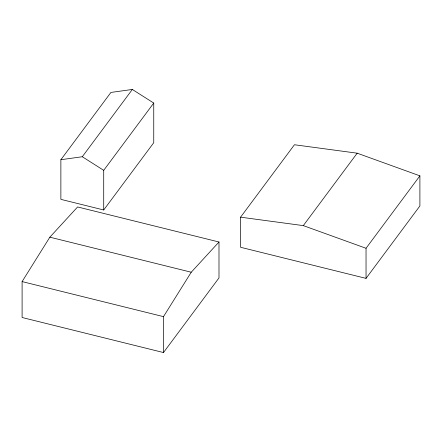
<?xml version="1.0" encoding="UTF-8"?>
<svg xmlns="http://www.w3.org/2000/svg" width="442" height="442" viewBox="0 0 442 442"><rect width="100%" height="100%" fill="white"/><g stroke="black" fill="none" stroke-linecap="round" stroke-linejoin="round"><path stroke-width="0.66" d="M22.1 281.593L49.852 237.177L77.604 206.955L218.994 242.001L218.994 277.907L163.49 352.545L22.1 317.5L22.1 281.593L163.49 316.638L191.242 272.222L218.994 242.001M60.874 159.722L110.909 92.439L132.329 89.455L153.75 103.058L153.75 142.694L103.715 209.978L60.874 199.359L60.874 159.722L82.295 156.739L103.715 170.341L103.715 209.978M82.295 156.739L132.329 89.455M103.715 170.341L153.75 103.058M240.581 217.177L294.444 144.749L357.175 153.186L419.9 175.844L419.9 205.944L366.037 278.377L240.581 247.277L240.581 217.177L303.311 225.619L366.037 248.277L366.037 278.377M303.311 225.619L357.175 153.186M366.037 248.277L419.9 175.844M49.852 237.177L191.242 272.222M163.49 316.638L163.49 352.545"/></g></svg>
